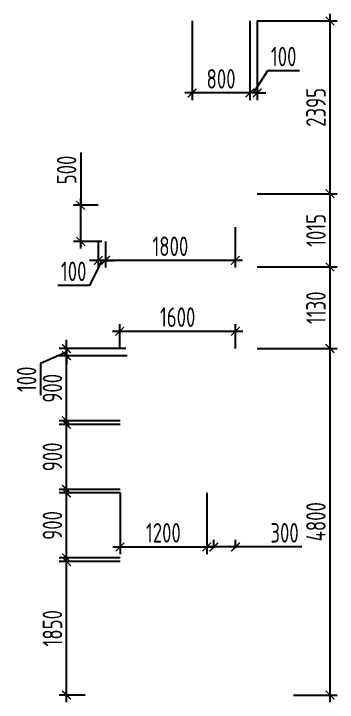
# Model space of a CAD drawing. Header units: millimetres. Extents: x -350007 to 536090, y -888 to 198380.
# Drawn here: x 243304 to 247785, y 61556 to 71096 of the extents above; entities that cross this region are included whole.
import ezdxf

# ---------------------------------------------------------------- set-up
doc = ezdxf.new("R2010")
doc.units = ezdxf.units.MM
doc.layers.add('АР_Размеры нов.', color=15, linetype='Continuous', lineweight=0)
doc.styles.add('ISOCPEUR', font='isocpeur.ttf', dxfattribs={"width": 0.7})
doc.dimstyles.new('R_100', dxfattribs={"dimtxt": 270, "dimasz": 120, "dimexe": 100, "dimexo": 0, "dimgap": 60, "dimtad": 1, "dimdec": 0, "dimrnd": 5, "dimzin": 0, "dimdsep": 46, "dimtxsty": 'ISOCPEUR', "dimblk": 'ARCHTICK', "dimcen": 0, "dimdle": 100, "dimclrd": 256, "dimclre": 256, "dimclrt": 256, "dimadec": 0, "dimazin": 0, "dimtfac": 2, "dimtdec": 0, "dimtofl": 0, "dimtmove": 1, "dimatfit": 3, "dimfxl": 1, "dimtvp": 3, "dimtolj": 1, "dimtzin": 0, "dimarcsym": 0})

# ---------------------------------------------------------------- blocks, each defined once
blk = doc.blocks.new('_ArchTick')
at = {"color": 0, "linetype": 'ByBlock', "const_width": 0.15}
blk.add_lwpolyline([(-0.5, -0.5), (0.5, 0.5)], dxfattribs=at)
blk = doc.blocks.new('*D2034')
at = {"layer": 'Defpoints', "color": 0, "ltscale": 500, "transparency": 16777216}
for p in [(244857.1, 66455.8), (244034, 66357.3), (244590.5, 66357.3)]:
    blk.add_point(p, dxfattribs=at)
at = {"layer": 'АР_Размеры нов.', "lineweight": -2, "ltscale": 500, "transparency": 16777216}
for p, q in [((244034, 66455.8), (244034, 66575.8)), ((244034, 66406.6), (243676.1, 66251.6)), ((244857.1, 66455.8), (243934, 66455.8)), ((244034, 66455.8), (244034, 66357.3)), ((244590.5, 66357.3), (243934, 66357.3)), ((244034, 66357.3), (244034, 66237.3)), ((243676.1, 66251.6), (243676.1, 65810.3))]:
    blk.add_line(p, q, dxfattribs=at)
at = {"layer": 'АР_Размеры нов.', "lineweight": -2, "ltscale": 500, "transparency": 16777216, "xscale": 120, "yscale": 120, "zscale": 120}
for p, rotation in [((244034, 66455.8), 270), ((244034, 66357.3), 90)]:
    blk.add_blockref('_ArchTick', p, dxfattribs=dict(at, rotation=rotation))
at = {"layer": 'АР_Размеры нов.', "lineweight": 13, "ltscale": 500, "transparency": 16777216, "insert": (243481.1, 66030.9), "char_height": 270, "attachment_point": 5, "rotation": 90, "style": 'ISOCPEUR'}
blk.add_mtext('\\A1;100', dxfattribs=at)
blk = doc.blocks.new('*D2035')
at = {"layer": 'Defpoints', "color": 0, "ltscale": 500, "transparency": 16777216}
for p in [(244034.4, 63505.7), (244776.4, 63505.7), (244293.3, 61655.7)]:
    blk.add_point(p, dxfattribs=at)
at = {"layer": 'АР_Размеры нов.', "lineweight": -2, "ltscale": 500, "transparency": 16777216}
for p, q in [((244034.4, 61555.7), (244034.4, 63605.7)), ((244776.4, 63505.7), (243934.4, 63505.7)), ((244293.3, 61655.7), (243934.4, 61655.7))]:
    blk.add_line(p, q, dxfattribs=at)
at = {"layer": 'АР_Размеры нов.', "lineweight": -2, "ltscale": 500, "transparency": 16777216, "xscale": 120, "yscale": 120, "zscale": 120}
for p, rotation in [((244034.4, 63505.7), 90), ((244034.4, 61655.7), 270)]:
    blk.add_blockref('_ArchTick', p, dxfattribs=dict(at, rotation=rotation))
at = {"layer": 'АР_Размеры нов.', "lineweight": 13, "ltscale": 500, "transparency": 16777216, "insert": (243839.4, 62580.7), "char_height": 270, "attachment_point": 5, "rotation": 90, "style": 'ISOCPEUR'}
blk.add_mtext('\\A1;1850', dxfattribs=at)
blk = doc.blocks.new('*D2036')
at = {"layer": 'Defpoints', "color": 0, "ltscale": 500, "transparency": 16777216}
for p in [(244034.4, 64455.7), (244776.4, 64455.7), (244776.4, 63555.7)]:
    blk.add_point(p, dxfattribs=at)
at = {"layer": 'АР_Размеры нов.', "lineweight": -2, "ltscale": 500, "transparency": 16777216}
for p, q in [((244034.4, 63455.7), (244034.4, 64555.7)), ((244776.4, 64455.7), (243934.4, 64455.7)), ((244776.4, 63555.7), (243934.4, 63555.7))]:
    blk.add_line(p, q, dxfattribs=at)
at = {"layer": 'АР_Размеры нов.', "lineweight": -2, "ltscale": 500, "transparency": 16777216, "xscale": 120, "yscale": 120, "zscale": 120}
for p, rotation in [((244034.4, 64455.7), 90), ((244034.4, 63555.7), 270)]:
    blk.add_blockref('_ArchTick', p, dxfattribs=dict(at, rotation=rotation))
at = {"layer": 'АР_Размеры нов.', "lineweight": 13, "ltscale": 500, "transparency": 16777216, "insert": (243839.4, 64005.7), "char_height": 270, "attachment_point": 5, "rotation": 90, "style": 'ISOCPEUR'}
blk.add_mtext('\\A1;900', dxfattribs=at)
blk = doc.blocks.new('*D2037')
at = {"layer": 'Defpoints', "color": 0, "ltscale": 500, "transparency": 16777216}
for p in [(244034.4, 65405.7), (244776.4, 65405.7), (244776.4, 64505.7)]:
    blk.add_point(p, dxfattribs=at)
at = {"layer": 'АР_Размеры нов.', "lineweight": -2, "ltscale": 500, "transparency": 16777216}
for p, q in [((244034.4, 64405.7), (244034.4, 65505.7)), ((244776.4, 65405.7), (243934.4, 65405.7)), ((244776.4, 64505.7), (243934.4, 64505.7))]:
    blk.add_line(p, q, dxfattribs=at)
at = {"layer": 'АР_Размеры нов.', "lineweight": -2, "ltscale": 500, "transparency": 16777216, "xscale": 120, "yscale": 120, "zscale": 120}
for p, rotation in [((244034.4, 65405.7), 90), ((244034.4, 64505.7), 270)]:
    blk.add_blockref('_ArchTick', p, dxfattribs=dict(at, rotation=rotation))
at = {"layer": 'АР_Размеры нов.', "lineweight": 13, "ltscale": 500, "transparency": 16777216, "insert": (243839.4, 64955.7), "char_height": 270, "attachment_point": 5, "rotation": 90, "style": 'ISOCPEUR'}
blk.add_mtext('\\A1;900', dxfattribs=at)
blk = doc.blocks.new('*D2038')
at = {"layer": 'Defpoints', "color": 0, "ltscale": 500, "transparency": 16777216}
for p in [(244034.4, 66356.9), (244874.2, 66356.9), (244776.4, 65455.7)]:
    blk.add_point(p, dxfattribs=at)
at = {"layer": 'АР_Размеры нов.', "lineweight": -2, "ltscale": 500, "transparency": 16777216}
for p, q in [((244034.4, 65355.7), (244034.4, 66456.9)), ((244874.2, 66356.9), (243934.4, 66356.9)), ((244776.4, 65455.7), (243934.4, 65455.7))]:
    blk.add_line(p, q, dxfattribs=at)
at = {"layer": 'АР_Размеры нов.', "lineweight": -2, "ltscale": 500, "transparency": 16777216, "xscale": 120, "yscale": 120, "zscale": 120}
for p, rotation in [((244034.4, 66356.9), 90), ((244034.4, 65455.7), 270)]:
    blk.add_blockref('_ArchTick', p, dxfattribs=dict(at, rotation=rotation))
at = {"layer": 'АР_Размеры нов.', "lineweight": 13, "ltscale": 500, "transparency": 16777216, "insert": (243839.4, 65906.3), "char_height": 270, "attachment_point": 5, "rotation": 90, "style": 'ISOCPEUR'}
blk.add_mtext('\\A1;900', dxfattribs=at)
blk = doc.blocks.new('*D2039')
at = {"layer": 'Defpoints', "color": 0, "ltscale": 500, "transparency": 16777216}
for p in [(246075.9, 63707.7), (246075.9, 63688.9), (246375.6, 63688.9)]:
    blk.add_point(p, dxfattribs=at)
at = {"layer": 'АР_Размеры нов.', "lineweight": -2, "ltscale": 500, "transparency": 16777216}
for p, q in [((246075.9, 63688.9), (246075.9, 63807.7)), ((246375.6, 63688.9), (246375.6, 63807.7)), ((246475.6, 63707.7), (245975.9, 63707.7)), ((247294.8, 63707.7), (246375.6, 63707.7))]:
    blk.add_line(p, q, dxfattribs=at)
at = {"layer": 'АР_Размеры нов.', "lineweight": -2, "ltscale": 500, "transparency": 16777216, "xscale": 120, "yscale": 120, "zscale": 120, "rotation": 180}
blk.add_blockref('_ArchTick', (246075.9, 63707.7), dxfattribs=at)
at = {"layer": 'АР_Размеры нов.', "lineweight": -2, "ltscale": 500, "transparency": 16777216, "xscale": 120, "yscale": 120, "zscale": 120}
blk.add_blockref('_ArchTick', (246375.6, 63707.7), dxfattribs=at)
at = {"layer": 'АР_Размеры нов.', "lineweight": 13, "ltscale": 500, "transparency": 16777216, "insert": (247055.2, 63902.7), "char_height": 270, "attachment_point": 5, "style": 'ISOCPEUR'}
blk.add_mtext('\\A1;300', dxfattribs=at)
blk = doc.blocks.new('*D2040')
at = {"layer": 'Defpoints', "color": 0, "ltscale": 500, "transparency": 16777216}
for p in [(244776.4, 64455.7), (245976.4, 64455.7), (245976.4, 63707.7)]:
    blk.add_point(p, dxfattribs=at)
at = {"layer": 'АР_Размеры нов.', "lineweight": -2, "ltscale": 500, "transparency": 16777216}
for p, q in [((244776.4, 64455.7), (244776.4, 63607.7)), ((245976.4, 64455.7), (245976.4, 63607.7)), ((244676.4, 63707.7), (246076.4, 63707.7))]:
    blk.add_line(p, q, dxfattribs=at)
at = {"layer": 'АР_Размеры нов.', "lineweight": -2, "ltscale": 500, "transparency": 16777216, "xscale": 120, "yscale": 120, "zscale": 120, "rotation": 180}
blk.add_blockref('_ArchTick', (244776.4, 63707.7), dxfattribs=at)
at = {"layer": 'АР_Размеры нов.', "lineweight": -2, "ltscale": 500, "transparency": 16777216, "xscale": 120, "yscale": 120, "zscale": 120}
blk.add_blockref('_ArchTick', (245976.4, 63707.7), dxfattribs=at)
at = {"layer": 'АР_Размеры нов.', "lineweight": 13, "ltscale": 500, "transparency": 16777216, "insert": (245376.4, 63902.7), "char_height": 270, "attachment_point": 5, "style": 'ISOCPEUR'}
blk.add_mtext('\\A1;1200', dxfattribs=at)
blk = doc.blocks.new('*D2041')
at = {"layer": 'Defpoints', "color": 0, "ltscale": 500, "transparency": 16777216}
for p in [(246675.6, 68601.9), (247685, 68601.9), (246675.6, 67586.9)]:
    blk.add_point(p, dxfattribs=at)
at = {"layer": 'АР_Размеры нов.', "lineweight": -2, "ltscale": 500, "transparency": 16777216}
for p, q in [((247685, 67486.9), (247685, 68701.9)), ((246675.6, 68601.9), (247785, 68601.9)), ((246675.6, 67586.9), (247785, 67586.9))]:
    blk.add_line(p, q, dxfattribs=at)
at = {"layer": 'АР_Размеры нов.', "lineweight": -2, "ltscale": 500, "transparency": 16777216, "xscale": 120, "yscale": 120, "zscale": 120}
for p, rotation in [((247685, 68601.9), 90), ((247685, 67586.9), 270)]:
    blk.add_blockref('_ArchTick', p, dxfattribs=dict(at, rotation=rotation))
at = {"layer": 'АР_Размеры нов.', "lineweight": 13, "ltscale": 500, "transparency": 16777216, "insert": (247490, 68094.4), "char_height": 270, "attachment_point": 5, "rotation": 90, "style": 'ISOCPEUR'}
blk.add_mtext('\\A1;1015', dxfattribs=at)
blk = doc.blocks.new('*D2042')
at = {"layer": 'Defpoints', "color": 0, "ltscale": 500, "transparency": 16777216}
for p in [(246675.6, 70995.7), (247685, 70995.7), (246675.6, 68601.9)]:
    blk.add_point(p, dxfattribs=at)
at = {"layer": 'АР_Размеры нов.', "lineweight": -2, "ltscale": 500, "transparency": 16777216}
for p, q in [((247685, 68501.9), (247685, 71095.7)), ((246675.6, 70995.7), (247785, 70995.7)), ((246675.6, 68601.9), (247785, 68601.9))]:
    blk.add_line(p, q, dxfattribs=at)
at = {"layer": 'АР_Размеры нов.', "lineweight": -2, "ltscale": 500, "transparency": 16777216, "xscale": 120, "yscale": 120, "zscale": 120}
for p, rotation in [((247685, 70995.7), 90), ((247685, 68601.9), 270)]:
    blk.add_blockref('_ArchTick', p, dxfattribs=dict(at, rotation=rotation))
at = {"layer": 'АР_Размеры нов.', "lineweight": 13, "ltscale": 500, "transparency": 16777216, "insert": (247490, 69798.8), "char_height": 270, "attachment_point": 5, "rotation": 90, "style": 'ISOCPEUR'}
blk.add_mtext('\\A1;2395', dxfattribs=at)
blk = doc.blocks.new('*D2484')
at = {"layer": 'Defpoints', "color": 0, "ltscale": 500, "transparency": 16777216}
for p in [(246575.6, 70995.7), (246675.6, 70995.7), (246575.6, 69998.7)]:
    blk.add_point(p, dxfattribs=at)
at = {"layer": 'АР_Размеры нов.', "lineweight": -2, "ltscale": 500, "transparency": 16777216}
for p, q in [((246575.6, 70995.7), (246575.6, 69898.7)), ((246675.6, 70995.7), (246675.6, 69898.7)), ((246625.6, 69998.7), (246822.5, 70308.1)), ((246822.5, 70308.1), (247263.8, 70308.1)), ((246575.6, 69998.7), (246455.6, 69998.7)), ((246675.6, 69998.7), (246575.6, 69998.7)), ((246675.6, 69998.7), (246795.6, 69998.7))]:
    blk.add_line(p, q, dxfattribs=at)
at = {"layer": 'АР_Размеры нов.', "lineweight": -2, "ltscale": 500, "transparency": 16777216, "xscale": 120, "yscale": 120, "zscale": 120}
blk.add_blockref('_ArchTick', (246575.6, 69998.7), dxfattribs=at)
at = {"layer": 'АР_Размеры нов.', "lineweight": -2, "ltscale": 500, "transparency": 16777216, "xscale": 120, "yscale": 120, "zscale": 120, "rotation": 180}
blk.add_blockref('_ArchTick', (246675.6, 69998.7), dxfattribs=at)
at = {"layer": 'АР_Размеры нов.', "lineweight": 13, "ltscale": 500, "transparency": 16777216, "insert": (247043.1, 70503.1), "char_height": 270, "attachment_point": 5, "style": 'ISOCPEUR'}
blk.add_mtext('\\A1;100', dxfattribs=at)
blk = doc.blocks.new('*D3983')
at = {"layer": 'Defpoints', "color": 0, "ltscale": 500, "transparency": 16777216}
for p in [(246375.6, 66696.8), (244773.4, 66455.7), (246375.6, 66456.9)]:
    blk.add_point(p, dxfattribs=at)
at = {"layer": 'АР_Размеры нов.', "lineweight": -2, "ltscale": 500, "transparency": 16777216}
for p, q in [((244773.4, 66455.7), (244773.4, 66796.8)), ((246375.6, 66456.9), (246375.6, 66796.8)), ((244673.4, 66696.8), (246475.6, 66696.8))]:
    blk.add_line(p, q, dxfattribs=at)
at = {"layer": 'АР_Размеры нов.', "lineweight": -2, "ltscale": 500, "transparency": 16777216, "xscale": 120, "yscale": 120, "zscale": 120, "rotation": 180}
blk.add_blockref('_ArchTick', (244773.4, 66696.8), dxfattribs=at)
at = {"layer": 'АР_Размеры нов.', "lineweight": -2, "ltscale": 500, "transparency": 16777216, "xscale": 120, "yscale": 120, "zscale": 120}
blk.add_blockref('_ArchTick', (246375.6, 66696.8), dxfattribs=at)
at = {"layer": 'АР_Размеры нов.', "lineweight": 13, "ltscale": 500, "transparency": 16777216, "insert": (245574.5, 66891.8), "char_height": 270, "attachment_point": 5, "style": 'ISOCPEUR'}
blk.add_mtext('\\A1;1600', dxfattribs=at)
blk = doc.blocks.new('*D3984')
at = {"layer": 'Defpoints', "color": 0, "ltscale": 500, "transparency": 16777216}
for p in [(246676.1, 66456.9), (247685, 66456.9), (247178.6, 61655.7)]:
    blk.add_point(p, dxfattribs=at)
at = {"layer": 'АР_Размеры нов.', "lineweight": -2, "ltscale": 500, "transparency": 16777216}
for p, q in [((247685, 61555.7), (247685, 66556.9)), ((246676.1, 66456.9), (247785, 66456.9)), ((247178.6, 61655.7), (247785, 61655.7))]:
    blk.add_line(p, q, dxfattribs=at)
at = {"layer": 'АР_Размеры нов.', "lineweight": -2, "ltscale": 500, "transparency": 16777216, "xscale": 120, "yscale": 120, "zscale": 120}
for p, rotation in [((247685, 66456.9), 90), ((247685, 61655.7), 270)]:
    blk.add_blockref('_ArchTick', p, dxfattribs=dict(at, rotation=rotation))
at = {"layer": 'АР_Размеры нов.', "lineweight": 13, "ltscale": 500, "transparency": 16777216, "insert": (247490, 64056.3), "char_height": 270, "attachment_point": 5, "rotation": 90, "style": 'ISOCPEUR'}
blk.add_mtext('\\A1;4800', dxfattribs=at)
blk = doc.blocks.new('*D3985')
at = {"layer": 'Defpoints', "color": 0, "ltscale": 500, "transparency": 16777216}
for p in [(246675.6, 67586.9), (247685, 67586.9), (246676.1, 66456.9)]:
    blk.add_point(p, dxfattribs=at)
at = {"layer": 'АР_Размеры нов.', "lineweight": -2, "ltscale": 500, "transparency": 16777216}
for p, q in [((247685, 66356.9), (247685, 67686.9)), ((246675.6, 67586.9), (247785, 67586.9)), ((246676.1, 66456.9), (247785, 66456.9))]:
    blk.add_line(p, q, dxfattribs=at)
at = {"layer": 'АР_Размеры нов.', "lineweight": -2, "ltscale": 500, "transparency": 16777216, "xscale": 120, "yscale": 120, "zscale": 120}
for p, rotation in [((247685, 67586.9), 90), ((247685, 66456.9), 270)]:
    blk.add_blockref('_ArchTick', p, dxfattribs=dict(at, rotation=rotation))
at = {"layer": 'АР_Размеры нов.', "lineweight": 13, "ltscale": 500, "transparency": 16777216, "insert": (247490, 67021.9), "char_height": 270, "attachment_point": 5, "rotation": 90, "style": 'ISOCPEUR'}
blk.add_mtext('\\A1;1130', dxfattribs=at)
blk = doc.blocks.new('*D3987')
at = {"layer": 'Defpoints', "color": 0, "transparency": 16777216}
for p in [(246372.4, 68139.9), (244574.6, 67941.9), (244574.6, 67678.8)]:
    blk.add_point(p, dxfattribs=at)
at = {"layer": 'АР_Размеры нов.', "lineweight": -2, "transparency": 16777216}
for p, q in [((246372.4, 68139.9), (246372.4, 67578.8)), ((244574.6, 67941.9), (244574.6, 67578.8)), ((246472.4, 67678.8), (244474.6, 67678.8))]:
    blk.add_line(p, q, dxfattribs=at)
at = {"layer": 'АР_Размеры нов.', "lineweight": -2, "transparency": 16777216, "xscale": 120, "yscale": 120, "zscale": 120, "rotation": 180}
blk.add_blockref('_ArchTick', (244574.6, 67678.8), dxfattribs=at)
at = {"layer": 'АР_Размеры нов.', "lineweight": -2, "transparency": 16777216, "xscale": 120, "yscale": 120, "zscale": 120}
blk.add_blockref('_ArchTick', (246372.4, 67678.8), dxfattribs=at)
at = {"layer": 'АР_Размеры нов.', "transparency": 16777216, "insert": (245473.5, 67873.8), "char_height": 270, "attachment_point": 5, "style": 'ISOCPEUR'}
blk.add_mtext('\\A1;1800', dxfattribs=at)
blk = doc.blocks.new('*D3988')
at = {"layer": 'Defpoints', "color": 0, "transparency": 16777216}
for p in [(244474.6, 67941.9), (244574.6, 67941.9), (244474.6, 67678.8)]:
    blk.add_point(p, dxfattribs=at)
at = {"layer": 'АР_Размеры нов.', "lineweight": -2, "transparency": 16777216}
for p, q in [((244474.6, 67941.9), (244474.6, 67578.8)), ((244574.6, 67941.9), (244574.6, 67578.8)), ((244474.6, 67678.8), (244354.6, 67678.8)), ((244524.6, 67678.8), (244354.8, 67331.1)), ((244574.6, 67678.8), (244474.6, 67678.8)), ((244574.6, 67678.8), (244694.6, 67678.8)), ((244354.8, 67331.1), (243913.5, 67331.1))]:
    blk.add_line(p, q, dxfattribs=at)
at = {"layer": 'АР_Размеры нов.', "lineweight": -2, "transparency": 16777216, "xscale": 120, "yscale": 120, "zscale": 120}
blk.add_blockref('_ArchTick', (244474.6, 67678.8), dxfattribs=at)
at = {"layer": 'АР_Размеры нов.', "lineweight": -2, "transparency": 16777216, "xscale": 120, "yscale": 120, "zscale": 120, "rotation": 180}
blk.add_blockref('_ArchTick', (244574.6, 67678.8), dxfattribs=at)
at = {"layer": 'АР_Размеры нов.', "transparency": 16777216, "insert": (244134.1, 67526.1), "char_height": 270, "attachment_point": 5, "style": 'ISOCPEUR'}
blk.add_mtext('\\A1;100', dxfattribs=at)
blk = doc.blocks.new('*D3986')
at = {"layer": 'Defpoints', "color": 0, "transparency": 16777216}
for p in [(244230.9, 68441.9), (244474.6, 68441.9), (244524.6, 67941.9)]:
    blk.add_point(p, dxfattribs=at)
at = {"layer": 'АР_Размеры нов.', "lineweight": -2, "transparency": 16777216}
for p, q in [((244230.9, 69171.6), (244230.9, 68441.9)), ((244230.9, 67841.9), (244230.9, 68541.9)), ((244474.6, 68441.9), (244130.9, 68441.9)), ((244524.6, 67941.9), (244130.9, 67941.9))]:
    blk.add_line(p, q, dxfattribs=at)
at = {"layer": 'АР_Размеры нов.', "lineweight": -2, "transparency": 16777216, "xscale": 120, "yscale": 120, "zscale": 120}
for p, rotation in [((244230.9, 68441.9), 90), ((244230.9, 67941.9), 270)]:
    blk.add_blockref('_ArchTick', p, dxfattribs=dict(at, rotation=rotation))
at = {"layer": 'АР_Размеры нов.', "transparency": 16777216, "insert": (244035.9, 68932), "char_height": 270, "attachment_point": 5, "rotation": 90, "style": 'ISOCPEUR'}
blk.add_mtext('\\A1;500', dxfattribs=at)
blk = doc.blocks.new('*D3991')
at = {"layer": 'Defpoints', "color": 0, "transparency": 16777216}
for p in [(245775.5, 70995.7), (246575.6, 70995.7), (245775.5, 69998.7)]:
    blk.add_point(p, dxfattribs=at)
at = {"layer": 'АР_Размеры нов.', "lineweight": -2, "transparency": 16777216}
for p, q in [((245775.5, 70995.7), (245775.5, 69898.7)), ((246575.6, 70995.7), (246575.6, 69898.7)), ((246675.6, 69998.7), (245675.5, 69998.7))]:
    blk.add_line(p, q, dxfattribs=at)
at = {"layer": 'АР_Размеры нов.', "lineweight": -2, "transparency": 16777216, "xscale": 120, "yscale": 120, "zscale": 120, "rotation": 180}
blk.add_blockref('_ArchTick', (245775.5, 69998.7), dxfattribs=at)
at = {"layer": 'АР_Размеры нов.', "lineweight": -2, "transparency": 16777216, "xscale": 120, "yscale": 120, "zscale": 120}
blk.add_blockref('_ArchTick', (246575.6, 69998.7), dxfattribs=at)
at = {"layer": 'АР_Размеры нов.', "transparency": 16777216, "insert": (246175.5, 70193.7), "char_height": 270, "attachment_point": 5, "style": 'ISOCPEUR'}
blk.add_mtext('\\A1;800', dxfattribs=at)

msp = doc.modelspace()

# ---------------------------------------------------------------- dimensions: what is measured, and where the dimension line sits
at = {"layer": 'АР_Размеры нов.', "lineweight": 13, "ltscale": 500}
for base, p1, p2, picture, middle in [((247685, 70995.7), (246675.6, 68601.9), (246675.6, 70995.7), '*D2042', (247490, 69798.8)), ((247685, 67586.9), (246676.1, 66456.9), (246675.6, 67586.9), '*D3985', (247490, 67021.9)), ((247685, 66456.9), (247178.6, 61655.7), (246676.1, 66456.9), '*D3984', (247490, 64056.3)), ((244034.4, 66356.9), (244776.4, 65455.7), (244874.2, 66356.9), '*D2038', (243839.4, 65906.3)), ((244034.4, 65405.7), (244776.4, 64505.7), (244776.4, 65405.7), '*D2037', (243839.4, 64955.7)), ((244034.4, 64455.7), (244776.4, 63555.7), (244776.4, 64455.7), '*D2036', (243839.4, 64005.7)), ((244034.4, 63505.7), (244293.3, 61655.7), (244776.4, 63505.7), '*D2035', (243839.4, 62580.7))]:
    dim = msp.add_linear_dim(base=base, p1=p1, p2=p2, angle=90, dimstyle='R_100', override={"dimpost": '\\X'}, dxfattribs=at)
    dim.commit()
    dim.dimension.update_dxf_attribs({"geometry": picture, "text_midpoint": middle})
at = {"layer": 'АР_Размеры нов.'}
for base, p1, p2, picture, middle in [((245775.5, 69998.7), (246575.6, 70995.7), (245775.5, 70995.7), '*D3991', (246175.5, 70193.7)), ((244574.6, 67678.8), (246372.4, 68139.9), (244574.6, 67941.9), '*D3987', (245473.5, 67873.8))]:
    dim = msp.add_linear_dim(base=base, p1=p1, p2=p2, dimstyle='R_100', override={"dimpost": '\\X'}, dxfattribs=at)
    dim.commit()
    dim.dimension.update_dxf_attribs({"geometry": picture, "text_midpoint": middle})
at = {"layer": 'АР_Размеры нов.', "lineweight": 13, "ltscale": 500}
for base, p1, p2, picture, middle in [((246575.6, 69998.7), (246675.6, 70995.7), (246575.6, 70995.7), '*D2484', (246882.5, 70308.1)), ((246075.9, 63707.7), (246375.6, 63688.9), (246075.9, 63688.9), '*D2039', (247055.2, 63523.3))]:
    dim = msp.add_linear_dim(base=base, p1=p1, p2=p2, dimstyle='R_100', override={"dimpost": '\\X'}, dxfattribs=at)
    dim.commit()
    dim.dimension.update_dxf_attribs({"geometry": picture, "text_midpoint": middle, "dimtype": 160})
at = {"layer": 'АР_Размеры нов.'}
dim = msp.add_linear_dim(base=(244230.9, 68441.9), p1=(244524.6, 67941.9), p2=(244474.6, 68441.9), angle=90, dimstyle='R_100', override={"dimpost": '\\X'}, dxfattribs=at)
dim.commit()
dim.dimension.update_dxf_attribs({"geometry": '*D3986', "text_midpoint": (244162.5, 68932), "dimtype": 160})
at = {"layer": 'АР_Размеры нов.', "lineweight": 13, "ltscale": 500}
for base, p1, p2, picture, middle in [((247685, 68601.9), (246675.6, 67586.9), (246675.6, 68601.9), '*D2041', (247685, 68094.4)), ((244033.9596, 66357.3481), (244857.14, 66455.8007), (244590.5409, 66357.3481), '*D2034', (243676.1144, 66191.5675))]:
    dim = msp.add_linear_dim(base=base, p1=p1, p2=p2, angle=90, dimstyle='R_100', override={"dimpost": '\\X'}, dxfattribs=at)
    dim.commit()
    dim.dimension.update_dxf_attribs({"geometry": picture, "text_midpoint": middle, "dimtype": 160})
at = {"layer": 'АР_Размеры нов.'}
dim = msp.add_linear_dim(base=(244474.6, 67678.8), p1=(244574.6, 67941.9), p2=(244474.6, 67941.9), dimstyle='R_100', override={"dimpost": '\\X'}, dxfattribs=at)
dim.commit()
dim.dimension.update_dxf_attribs({"geometry": '*D3988', "text_midpoint": (244294.8, 67331.1), "dimtype": 160})
at = {"layer": 'АР_Размеры нов.', "lineweight": 13, "ltscale": 500}
for base, p1, p2, picture, middle in [((246375.6, 66696.8), (244773.4, 66455.7), (246375.6, 66456.9), '*D3983', (245574.5, 66891.8)), ((245976.4, 63707.7), (244776.4, 64455.7), (245976.4, 64455.7), '*D2040', (245376.4, 63902.7))]:
    dim = msp.add_linear_dim(base=base, p1=p1, p2=p2, dimstyle='R_100', override={"dimpost": '\\X'}, dxfattribs=at)
    dim.commit()
    dim.dimension.update_dxf_attribs({"geometry": picture, "text_midpoint": middle})

doc.saveas('drawing.dxf')
